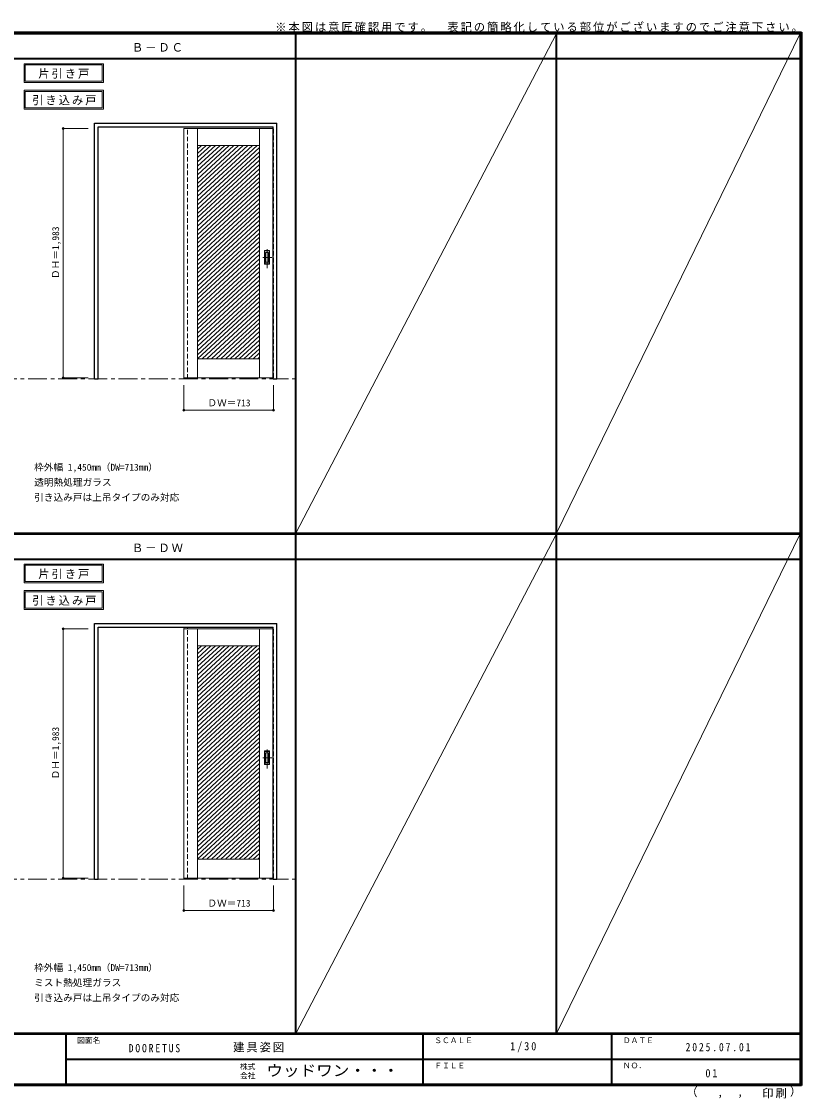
# Model space of a CAD drawing. Units: millimetres, scale not verified. Extents: x -6000 to 5700, y -4307 to 4260.
# Drawn here: x -502 to 5700, y -4307 to 4260 of the extents above; entities that cross this region are included whole.
import ezdxf
from ezdxf.enums import TextEntityAlignment as Align

# ---------------------------------------------------------------- set-up
doc = ezdxf.new("R2010")
doc.units = ezdxf.units.MM
doc.header["$LTSCALE"] = 30
doc.header["$PDMODE"] = 32
doc.header["$PDSIZE"] = 15
doc.linetypes.add('CHAIN1', pattern=[8, 5, -1, 1, -1])
doc.linetypes.add('DASHED1', pattern=[1.8, 1.2, -0.6])
for name, color, linetype, lineweight in [('0-1_通り芯', 7, 'CHAIN1', 18), ('0-2_扉', 7, 'Continuous', 18), ('0-4_枠', 3, 'Continuous', 25), ('0-6_引手', 7, 'Continuous', 18), ('0-A_文字', 7, 'Continuous', 18), ('0-B_寸法', 7, 'Continuous', 9), ('0-C_ハッチ', 4, 'Continuous', 9), ('F-1_枠', 6, 'Continuous', 40), ('F-A_文字', 7, 'Continuous', 18)]:
    doc.layers.add(name, color=color, linetype=linetype, lineweight=lineweight)
doc.styles.add('ＭＳ ゴシック', font='')
doc.styles.get('ＭＳ ゴシック').set_extended_font_data('MS Gothic')

msp = doc.modelspace()

# ---------------------------------------------------------------- linework, layer by layer
at = {"layer": '0-1_通り芯'}
for p, q in [((-5490, 1418), (1678, 1418)), ((-5490, -2562.5), (1678, -2562.5))]:
    msp.add_line(p, q, dxfattribs=at)
at = {"layer": '0-2_扉'}
for p, q in [((788, 3409.5), (788, 1426.5)), ((788, 3409.5), (1498, 3409.5)), ((898, 3409.5), (898, 1426.5)), ((1391, 3409.5), (1391, 1426.5)), ((898, 3274.5), (1391, 3274.5)), ((898, 1576.5), (1391, 1576.5)), ((788, 1426.5), (1498, 1426.5)), ((788, -571), (788, -2554)), ((788, -571), (1498, -571)), ((898, -571), (898, -2554)), ((1391, -571), (1391, -2554)), ((898, -706), (1391, -706)), ((898, -2404), (1391, -2404)), ((788, -2554), (1498, -2554))]:
    msp.add_line(p, q, dxfattribs=at)
at = {"layer": '0-2_扉', "color": 4, "linetype": 'DASHED1', "lineweight": 9}
for p, q in [((1498, 3409.5), (1501, 3409.5)), ((1498, -571), (1501, -571))]:
    msp.add_line(p, q, dxfattribs=at)
for points in [[(1498, 1426.5), (1501, 1426.5), (1501, 3409.5)], [(1498, -2554), (1501, -2554), (1501, -571)]]:
    msp.add_lwpolyline(points, dxfattribs=at)
at = {"layer": '0-4_枠'}
for p, q in [((78, 1418), (78, 3453)), ((78, 3453), (1528, 3453)), ((1528, 1418), (1528, 3453)), ((108, 3423), (1498, 3423)), ((1498, 1418), (1498, 3423)), ((1498, 1418), (1528, 1418)), ((78, -2562.5), (78, -527.5)), ((78, -527.5), (1528, -527.5)), ((108, -557.5), (1498, -557.5)), ((1498, -2562.5), (1498, -557.5)), ((1528, -2562.5), (1528, -527.5)), ((1498, -2562.5), (1528, -2562.5))]:
    msp.add_line(p, q, dxfattribs=at)
at = {"layer": '0-4_枠', "color": 4, "linetype": 'DASHED1', "lineweight": 9}
for p, q in [((788, 1418), (788, 3423)), ((818, 1418), (818, 3423)), ((788, 1418), (818, 1418)), ((788, -2562.5), (788, -557.5)), ((818, -2562.5), (818, -557.5)), ((788, -2562.5), (818, -2562.5))]:
    msp.add_line(p, q, dxfattribs=at)
at = {"layer": '0-4_枠'}
for points in [[(78, 1418), (108, 1418), (108, 3423)], [(78, -2562.5), (108, -2562.5), (108, -557.5)]]:
    msp.add_lwpolyline(points, dxfattribs=at)
at = {"layer": '0-6_引手'}
for p, q in [((1469, 2439), (1431, 2439)), ((1431, 2329), (1431, 2439)), ((1462.5, 2423), (1437.5, 2423)), ((1437.5, 2345), (1437.5, 2423)), ((1462.5, 2345), (1462.5, 2423)), ((1469, 2329), (1469, 2439)), ((1469, 2329), (1431, 2329)), ((1462.5, 2345), (1437.5, 2345)), ((1469, -1541.5), (1431, -1541.5)), ((1431, -1651.5), (1431, -1541.5)), ((1469, -1651.5), (1469, -1541.5)), ((1462.5, -1557.5), (1437.5, -1557.5)), ((1437.5, -1635.5), (1437.5, -1557.5)), ((1462.5, -1635.5), (1462.5, -1557.5)), ((1469, -1651.5), (1431, -1651.5)), ((1462.5, -1635.5), (1437.5, -1635.5))]:
    msp.add_line(p, q, dxfattribs=at)
at = {"layer": '0-6_引手', "linetype": 'DASHED1'}
for p, q in [((1434, 2333), (1434, 2435)), ((1466, 2333), (1434, 2333)), ((1434, -1647.5), (1434, -1545.5)), ((1466, -1647.5), (1434, -1647.5))]:
    msp.add_line(p, q, dxfattribs=at)
at = {"layer": '0-6_引手', "linetype": 'CHAIN1'}
for p, q in [((1450, 2298.77), (1450, 2469.62)), ((1488.07, 2384), (1415.56, 2384)), ((1450, -1681.73), (1450, -1510.88)), ((1488.07, -1596.5), (1415.56, -1596.5))]:
    msp.add_line(p, q, dxfattribs=at)
at = {"layer": '0-6_引手', "linetype": 'DASHED1'}
for points in [[(1466, 2333), (1466, 2435), (1434, 2435)], [(1466, -1647.5), (1466, -1545.5), (1434, -1545.5)]]:
    msp.add_lwpolyline(points, dxfattribs=at)
at = {"layer": '0-A_文字'}
for p, q in [((-482, 3925), (-482, 3775)), ((-472, 3915), (-472, 3785)), ((-472, 3915), (139.03, 3915)), ((139.03, 3915), (139.03, 3785)), ((-482, 3775), (149.03, 3775)), ((-472, 3785), (139.03, 3785)), ((-482, 3713.53), (-482, 3563.53)), ((-472, 3703.53), (-472, 3573.53)), ((-472, 3703.53), (139.03, 3703.53)), ((139.03, 3703.53), (139.03, 3573.53)), ((-482, 3563.53), (149.03, 3563.53)), ((-472, 3573.53), (139.03, 3573.53)), ((-482, -55.5), (-482, -205.5)), ((-472, -65.5), (-472, -195.5)), ((-472, -65.5), (139.03, -65.5)), ((139.03, -65.5), (139.03, -195.5)), ((-482, -205.5), (149.03, -205.5)), ((-472, -195.5), (139.03, -195.5)), ((-482, -266.97), (-482, -416.97)), ((-472, -276.97), (-472, -406.97)), ((-472, -276.97), (139.03, -276.97)), ((139.03, -276.97), (139.03, -406.97)), ((-482, -416.97), (149.03, -416.97)), ((-472, -406.97), (139.03, -406.97))]:
    msp.add_line(p, q, dxfattribs=at)
for points in [[(-482, 3925), (149.03, 3925), (149.03, 3775)], [(-482, 3713.53), (149.03, 3713.53), (149.03, 3563.53)], [(-482, -55.5), (149.03, -55.5), (149.03, -205.5)], [(-482, -266.97), (149.03, -266.97), (149.03, -416.97)]]:
    msp.add_lwpolyline(points, dxfattribs=at)
at = {"layer": '0-B_寸法', "color": 4}
for p, q in [((-172, 3409.5), (-172, 1426.5)), ((-172, 3409.5), (28, 3409.5)), ((-172, 1426.5), (28, 1426.5)), ((1501, 1168), (1501, 1368)), ((-172, -571), (-172, -2554)), ((-172, -571), (28, -571)), ((-172, -2554), (28, -2554)), ((1501, -2812.5), (1501, -2612.5))]:
    msp.add_line(p, q, dxfattribs=at)
for points in [[(1501, 1168), (788, 1168), (788, 1368)], [(1501, -2812.5), (788, -2812.5), (788, -2612.5)]]:
    msp.add_lwpolyline(points, dxfattribs=at)
at = {"layer": '0-B_寸法'}
for p in [(-172, 3409.5), (-172, 1426.5), (788, 1168), (1501, 1168), (-172, -571), (-172, -2554), (788, -2812.5), (1501, -2812.5)]:
    msp.add_point(p, dxfattribs=at)
at = {"layer": '0-C_ハッチ'}
for p, q in [((966.14, 3274.5), (898, 3211.4)), ((1002.94, 3274.5), (898, 3177.33)), ((1039.74, 3274.5), (898, 3143.26)), ((1076.53, 3274.5), (898, 3109.19)), ((929.35, 3274.5), (898, 3245.47)), ((1113.33, 3274.5), (898, 3075.12)), ((1150.13, 3274.5), (898, 3041.05)), ((1186.92, 3274.5), (898, 3006.98)), ((1223.72, 3274.5), (898, 2972.91)), ((1260.52, 3274.5), (898, 2938.84)), ((1297.32, 3274.5), (898, 2904.76)), ((1334.11, 3274.5), (898, 2870.69)), ((1370.91, 3274.5), (898, 2836.62)), ((1391, 3259.03), (898, 2802.55)), ((1391, 3224.96), (898, 2768.48)), ((1391, 3190.89), (898, 2734.41)), ((1391, 3156.82), (898, 2700.34)), ((1391, 3122.75), (898, 2666.27)), ((1391, 3088.68), (898, 2632.2)), ((1391, 3054.61), (898, 2598.12)), ((1391, 3020.53), (898, 2564.05)), ((1391, 2986.46), (898, 2529.98)), ((1391, 2952.39), (898, 2495.91)), ((1391, 2918.32), (898, 2461.84)), ((1391, 2884.25), (898, 2427.77)), ((1391, 2850.18), (898, 2393.7)), ((1391, 2816.11), (898, 2359.63)), ((1391, 2782.04), (898, 2325.56)), ((1391, 2747.97), (898, 2291.48)), ((1391, 2713.9), (898, 2257.41)), ((1391, 2679.82), (898, 2223.34)), ((1391, 2645.75), (898, 2189.27)), ((1391, 2611.68), (898, 2155.2)), ((1391, 2577.61), (898, 2121.13)), ((1391, 2543.54), (898, 2087.06)), ((1391, 2509.47), (898, 2052.99)), ((1391, 2475.4), (898, 2018.92)), ((1391, 2441.33), (898, 1984.85)), ((1391, 2407.26), (898, 1950.77)), ((1391, 2373.18), (898, 1916.7)), ((1391, 2339.11), (898, 1882.63)), ((1391, 2305.04), (898, 1848.56)), ((1391, 2270.97), (898, 1814.49)), ((1391, 2236.9), (898, 1780.42)), ((1391, 2202.83), (898, 1746.35)), ((1391, 2168.76), (898, 1712.28)), ((1391, 2134.69), (898, 1678.21)), ((1391, 2100.62), (898, 1644.13)), ((1391, 2066.55), (898, 1610.06)), ((1391, 2032.47), (898, 1575.99)), ((1391, 1998.4), (935.34, 1576.5)), ((1391, 1964.33), (972.14, 1576.5)), ((1391, 1930.26), (1008.94, 1576.5)), ((1391, 1896.19), (1045.73, 1576.5)), ((1391, 1862.12), (1082.53, 1576.5)), ((1391, 1828.05), (1119.33, 1576.5)), ((1391, 1793.98), (1156.12, 1576.5)), ((1391, 1759.91), (1192.92, 1576.5)), ((1391, 1725.83), (1229.72, 1576.5)), ((1391, 1691.76), (1266.51, 1576.5)), ((1391, 1657.69), (1303.31, 1576.5)), ((1391, 1623.62), (1340.11, 1576.5)), ((1391, 1589.55), (1376.91, 1576.5)), ((966.14, -706), (898, -769.1)), ((1002.94, -706), (898, -803.17)), ((1039.74, -706), (898, -837.24)), ((1076.53, -706), (898, -871.31)), ((929.35, -706), (898, -735.03)), ((1113.33, -706), (898, -905.38)), ((1150.13, -706), (898, -939.45)), ((1186.92, -706), (898, -973.52)), ((1223.72, -706), (898, -1007.59)), ((1260.52, -706), (898, -1041.66)), ((1297.32, -706), (898, -1075.74)), ((1334.11, -706), (898, -1109.81)), ((1370.91, -706), (898, -1143.88)), ((1391, -721.47), (898, -1177.95)), ((1391, -755.54), (898, -1212.02)), ((1391, -789.61), (898, -1246.09)), ((1391, -823.68), (898, -1280.16)), ((1391, -857.75), (898, -1314.23)), ((1391, -891.82), (898, -1348.3)), ((1391, -925.89), (898, -1382.38)), ((1391, -959.97), (898, -1416.45)), ((1391, -994.04), (898, -1450.52)), ((1391, -1028.11), (898, -1484.59)), ((1391, -1062.18), (898, -1518.66)), ((1391, -1096.25), (898, -1552.73)), ((1391, -1130.32), (898, -1586.8)), ((1391, -1164.39), (898, -1620.87)), ((1391, -1198.46), (898, -1654.94)), ((1391, -1232.53), (898, -1689.01)), ((1391, -1266.6), (898, -1723.09)), ((1391, -1300.68), (898, -1757.16)), ((1391, -1334.75), (898, -1791.23)), ((1391, -1368.82), (898, -1825.3)), ((1391, -1402.89), (898, -1859.37)), ((1391, -1436.96), (898, -1893.44)), ((1391, -1471.03), (898, -1927.51)), ((1391, -1505.1), (898, -1961.58)), ((1391, -1539.17), (898, -1995.65)), ((1391, -1573.24), (898, -2029.73)), ((1391, -1607.32), (898, -2063.8)), ((1391, -1641.39), (898, -2097.87)), ((1391, -1675.46), (898, -2131.94)), ((1391, -1709.53), (898, -2166.01)), ((1391, -1743.6), (898, -2200.08)), ((1391, -1777.67), (898, -2234.15)), ((1391, -1811.74), (898, -2268.22)), ((1391, -1845.81), (898, -2302.29)), ((1391, -1879.88), (898, -2336.37)), ((1391, -1913.95), (898, -2370.44)), ((1391, -1948.03), (898, -2404.51)), ((1391, -1982.1), (935.34, -2404)), ((1391, -2016.17), (972.14, -2404)), ((1391, -2050.24), (1008.94, -2404)), ((1391, -2084.31), (1045.73, -2404)), ((1391, -2118.38), (1082.53, -2404)), ((1391, -2152.45), (1119.33, -2404)), ((1391, -2186.52), (1156.12, -2404)), ((1391, -2220.59), (1192.92, -2404)), ((1391, -2254.67), (1229.72, -2404)), ((1391, -2288.74), (1266.51, -2404)), ((1391, -2322.81), (1303.31, -2404)), ((1391, -2356.88), (1340.11, -2404)), ((1391, -2390.95), (1376.91, -2404))]:
    msp.add_line(p, q, dxfattribs=at)
at = {"layer": 'F-1_枠'}
for p, q in [((-6000, 4175), (5700, 4175)), ((-6000, 4170), (5700, 4170)), ((-6000, 4165), (5700, 4165)), ((1678, -3790), (1678, 4175)), ((3752, -3790), (3752, 4175)), ((5690, 4175), (5690, -4205)), ((5695, 4175), (5695, -4205)), ((5700, 4175), (5700, -4205)), ((-6000, 3965), (5700, 3965)), ((-6000, 190.5), (5700, 190.5)), ((-6000, 187.5), (5700, 187.5)), ((-6000, 184.5), (5700, 184.5)), ((-6000, -15.5), (5700, -15.5)), ((5700, -3790), (-6000, -3790)), ((5700, -3795), (-6000, -3795)), ((-150, -3795), (-150, -4195)), ((2690, -3795), (2690, -4195)), ((4190, -3795), (4190, -4195)), ((-150, -3995), (5690, -3995.01)), ((5700, -4195), (-6000, -4195)), ((5700, -4200), (-6000, -4200)), ((5700, -4205), (-6000, -4205))]:
    msp.add_line(p, q, dxfattribs=at)
at = {"layer": 'F-A_文字'}
for p, q in [((1678, 190.5), (3752, 4165)), ((3752, 190.5), (5690, 4165)), ((1678, -3790), (3752, 184.5)), ((3752, -3790), (5690, 184.5))]:
    msp.add_line(p, q, dxfattribs=at)

# ---------------------------------------------------------------- texts
at = {"layer": '0-A_文字', "style": 'ＭＳ ゴシック'}
for s, p in [('枠外幅 1,450mm（DW=713mm）', (-402, 670.5)), ('透明熱処理ガラス', (-402, 550.5)), ('引き込み戸は上吊タイプのみ対応', (-402, 430.5)), ('枠外幅 1,450mm（DW=713mm）', (-402, -3310)), ('ミスト熱処理ガラス', (-402, -3430)), ('引き込み戸は上吊タイプのみ対応', (-402, -3550))]:
    msp.add_text(s, height=54.99, dxfattribs=at).set_placement(p, align=Align.BOTTOM_LEFT)
at = {"layer": '0-A_文字', "char_height": 65.98, "attachment_point": 7, "style": 'ＭＳ ゴシック'}
for s, insert in [('\\T1.17;※本図は意匠確認用です。\u3000表記の簡略化している部位がございますのでご注意下さい。', (1515, 4175)), ('\\T1.17;Ｂ－ＤＣ', (375.5, 4020)), ('\\T1.17;片引き戸', (-368.98, 3805)), ('\\T1.17;引き込み戸', (-417.34, 3593.53)), ('\\T1.17;Ｂ－ＤＷ', (375.5, 39.5)), ('\\T1.17;片引き戸', (-368.98, -175.5)), ('\\T1.17;引き込み戸', (-417.34, -386.97))]:
    msp.add_mtext(s, dxfattribs=dict(at, insert=insert))
at = {"layer": '0-B_寸法', "style": 'ＭＳ ゴシック'}
for p in [(-187, 2211.75), (-187, -1768.75)]:
    msp.add_text('ＤＨ＝1,983', height=54.99, rotation=90, dxfattribs=at).set_placement(p, align=Align.BOTTOM_LEFT)
for p in [(975.75, 1183), (975.75, -2797.5)]:
    msp.add_text('ＤＷ＝713', height=54.99, dxfattribs=at).set_placement(p, align=Align.BOTTOM_LEFT)
at = {"layer": 'F-A_文字', "style": 'ＭＳ ゴシック'}
for s, height, p in [('図面名', 43.99, (-60, -3880)), ('ＳＣＡＬＥ', 43.99, (2780, -3880)), ('ＤＡＴＥ', 43.99, (4280, -3880)), ('株式', 43.99, (1235, -4089)), ('ＦＩＬＥ', 43.99, (2780, -4080)), ('ＮＯ．', 43.99, (4280, -4080)), ('会社', 43.99, (1235, -4161)), ('（', 65.98, (4784.03, -4308.31)), (',', 65.98, (5031.28, -4308.31)), (',', 65.98, (5190.2, -4305.53)), ('）', 65.98, (5608.4, -4304.13))]:
    msp.add_text(s, height=height, dxfattribs=at).set_placement(p, align=Align.BOTTOM_LEFT)
at = {"layer": 'F-A_文字', "style": 'ＭＳ ゴシック', "width": 1.1}
msp.add_text('ウッドワン・・・', height=87.98, dxfattribs=at).set_placement((1445, -4155), align=Align.BOTTOM_LEFT)
at = {"layer": 'F-A_文字', "char_height": 65.98, "attachment_point": 7, "style": 'ＭＳ ゴシック'}
for s, insert in [('\\T1.38;\\W0.9;1/30', (3383.75, -3940)), ('\\T1.39;\\W0.85;DOORETUS', (350, -3940.79)), ('\\T1.17;建具姿図', (1180.42, -3940)), ('\\T1.39;\\W0.85;2025.07.01', (4778.75, -3932.5)), ('\\T1.36;\\W0.9;01', (4936.25, -4140)), ('\\T1.17;印刷', (5388.15, -4306.92))]:
    msp.add_mtext(s, dxfattribs=dict(at, insert=insert))

doc.saveas('drawing.dxf')
